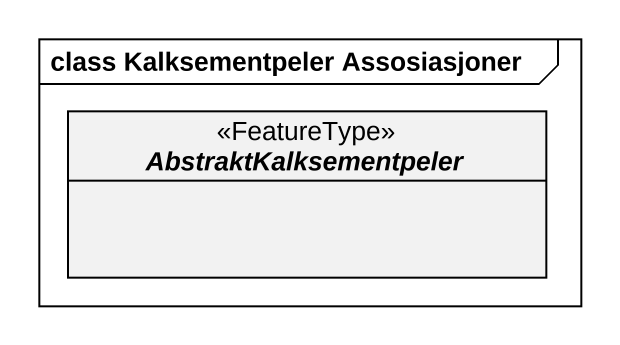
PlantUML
@startuml
mainframe class Kalksementpeler Assosiasjoner
hide circle
hide empty members
abstract class AbstraktKalksementpeler <<FeatureType>>
@enduml
